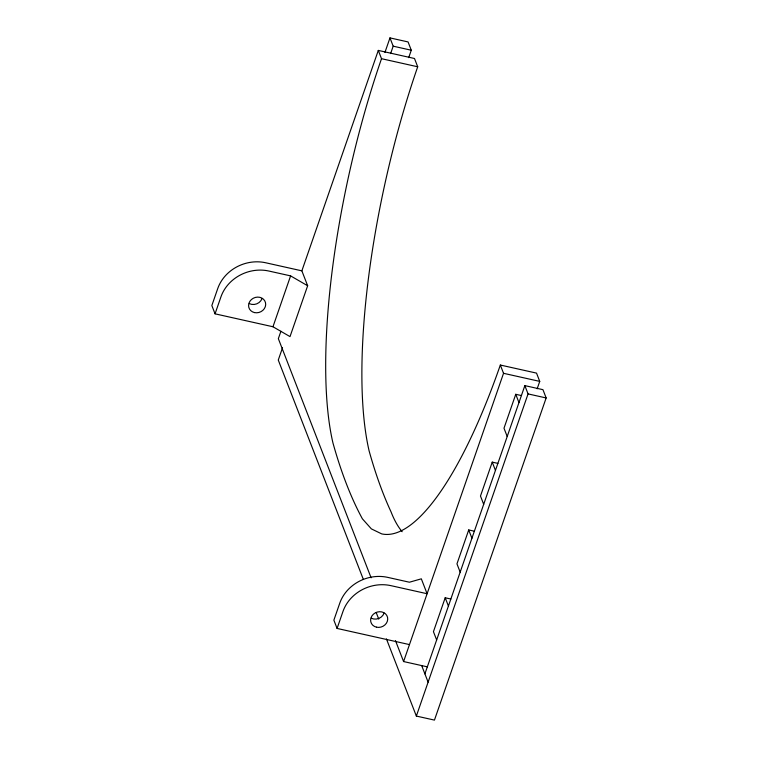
<?xml version="1.0" encoding="UTF-8"?>
<svg xmlns="http://www.w3.org/2000/svg" width="758" height="758" viewBox="0 0 758 758"><rect width="100%" height="100%" fill="white"/><g stroke="black" fill="none" stroke-linecap="round" stroke-linejoin="round"><path stroke-width="1.14" d="M215.054 313.831L220.938 296.871A38.592 34.262 -21.2 0 1 268.891 271.042L290.598 275.884L307.653 285.747L290.011 336.609L272.965 326.755L215.054 313.831L211.842 305.55L217.726 288.59A38.592 34.262 -21.2 0 1 265.679 262.761L301.864 270.843L307.653 285.747M272.965 326.755L290.598 275.884M280.924 331.246L278.347 338.665L371.107 577.795M301.864 270.843L378.299 50.416L414.493 58.499L417.705 66.78A308.743 85.512 -77.4 0 0 369.118 450.925A1045.869 289.66 -77.4 0 0 391.071 511.925A308.743 85.512 -77.4 0 0 402.157 531.699M282.535 347.751L278.271 360.05L363.338 579.387M384.931 52.444L389.972 37.9L408.069 41.936L411.281 50.218L408.704 57.636M390.607 53.6L393.184 46.181L389.972 37.9M337.083 628.439L342.967 611.479A38.592 34.262 -21.2 0 1 390.92 585.65L427.105 593.732L421.325 578.828L409.424 582.22L387.708 577.369A38.592 34.262 -21.2 0 0 339.755 603.207L333.871 620.158L337.083 628.439L409.472 644.594M427.341 666.851L403.588 661.554L503.539 373.306L500.327 365.034A308.743 85.512 -77.4 0 1 381.7 533.888L371.382 528.894L362.39 518.823A1045.869 289.66 -77.4 0 1 332.923 442.843A308.743 85.512 -77.4 0 1 381.511 58.698L378.299 50.416M450.858 599.028L445.202 597.768L433.443 631.679L436.655 639.96M474.375 531.206L468.719 529.946L456.96 563.857L460.172 572.138M497.892 463.384L492.236 462.124L480.477 496.035L483.689 504.316M521.409 395.562L515.753 394.302L503.994 428.213L507.206 436.494M424.897 673.871L524.849 385.623L542.946 389.669L546.158 397.95L434.448 720.1L416.35 716.064L386.428 638.909M416.35 716.064L528.061 393.904L524.849 385.623M537.157 388.807L539.734 381.388L536.522 373.107L500.327 365.034M393.184 46.181L411.281 50.218M381.511 58.698L417.705 66.78M503.539 373.306L539.734 381.388M528.061 393.904L546.158 397.95M515.753 394.302L518.965 402.583M492.236 462.124L495.448 470.405M468.719 529.946L471.931 538.227M445.202 597.768L448.414 606.049M421.685 665.59L428.109 682.153M395.468 640.614L403.588 661.554M376.167 612.455L378.735 619.068M262.06 298.491A8.679 7.713 -21.2 0 1 249.259 303.57M384.088 613.099A8.679 7.713 -21.2 0 1 371.287 618.187M254.48 312.58A8.679 7.713 -21.2 0 0 265.508 302.707A8.679 7.713 -21.2 0 0 251.4 299.562A8.679 7.713 -21.2 0 0 254.48 312.58M376.508 627.188A8.679 7.713 -21.2 0 0 387.537 617.325A8.679 7.713 -21.2 0 0 373.429 614.17A8.679 7.713 -21.2 0 0 376.508 627.188"/></g></svg>
